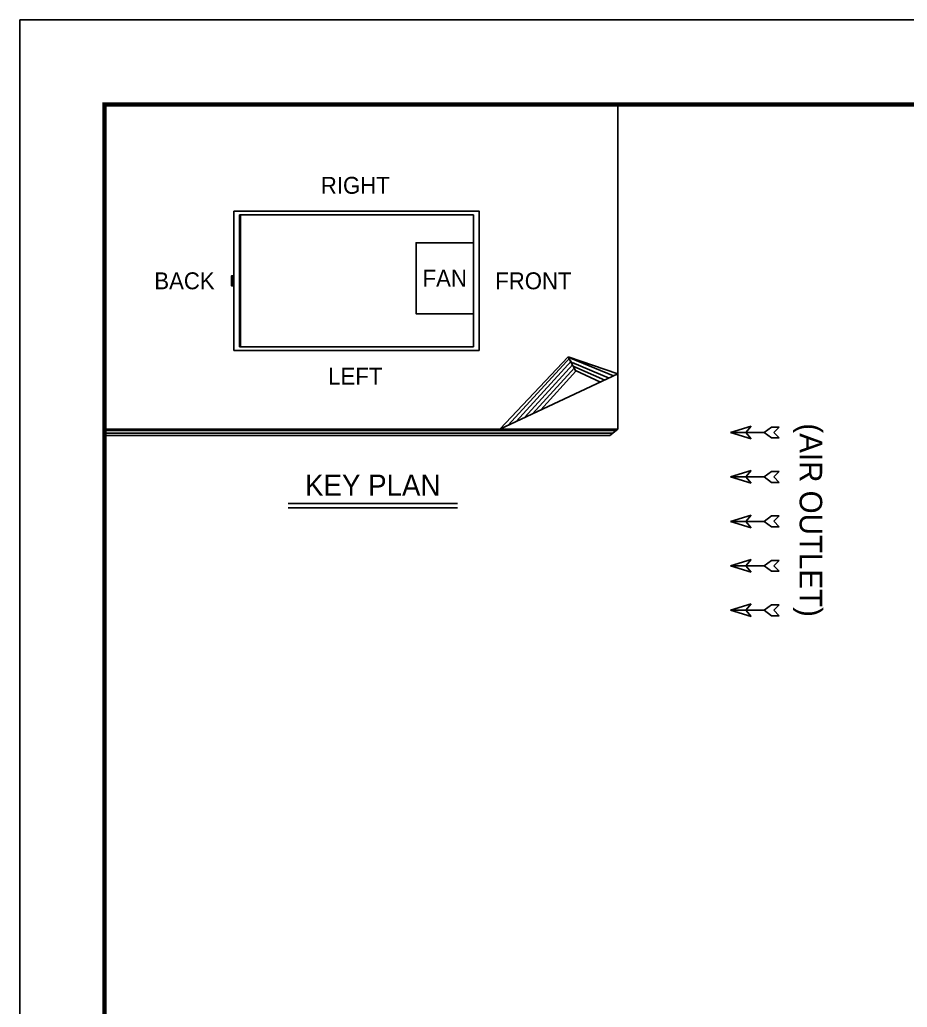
# Model space of a CAD drawing. Header units: millimetres. Extents: x -17070 to 52615, y -291348 to 41600.
# Drawn here: x 23208 to 30547, y 33432 to 41600 of the extents above; entities that cross this region are included whole.
import ezdxf
from ezdxf.enums import TextEntityAlignment as Align

# ---------------------------------------------------------------- set-up
doc = ezdxf.new("R2010")
doc.units = ezdxf.units.MM
for name, color, linetype in [('냉각탑', 4, 'Continuous'), ('냉각탑_box', 1, 'Continuous'), ('냉각탑_dim', 1, 'Continuous'), ('냉각탑_form', 1, 'Continuous'), ('냉각탑_text', 3, 'Continuous')]:
    doc.layers.add(name, color=color, linetype=linetype)
doc.styles.add('돋움', font='Dotum.ttf')

# ---------------------------------------------------------------- blocks, each defined once
blk = doc.blocks.new('화살표 IN OUT')
at = {"layer": '냉각탑_dim'}
for p, q in [((-322.7, 43), (-383.9, 43)), ((-343.1, 0.5), (-383.9, 43)), ((-383.9, -43), (-343.1, 0.5)), ((-266.4, 0), (-322.7, 43)), ((-266.4, 0), (-322.7, -43)), ((-266.4, 0), (0, 0)), ((-163.5, 50), (-121.5, 0)), ((0, 0), (-163.5, 50)), ((-163.5, -50), (-121.5, 0)), ((0, 0), (-163.5, -50)), ((-322.7, -43), (-383.9, -43))]:
    blk.add_line(p, q, dxfattribs=at)

msp = doc.modelspace()

# ---------------------------------------------------------------- linework, layer by layer
at = {"layer": 'Defpoints'}
msp.add_lwpolyline([(23208.1, 41599.8), (52615.3, 41599.8), (52615.3, 20804.7), (23208.1, 20804.7)], close=True, dxfattribs=at)
at = {"layer": '냉각탑', "ltscale": 30}
for p, q in [((25025, 39986.6), (25025, 38894.2)), ((25025, 39986.6), (26959.8, 39986.6)), ((25034.2, 38894.2), (25034.2, 39986.6)), ((26959.8, 39986.6), (26959.8, 38894.2)), ((25025, 38894.2), (26959.8, 38894.2))]:
    msp.add_line(p, q, dxfattribs=at)
msp.add_lwpolyline([(24978.9, 40016.6), (24978.9, 38864.3), (27007, 38864.3), (27007, 40016.6)], close=True, dxfattribs=at)
for points in [[(26959.8, 39755.1), (26485.9, 39755.1), (26485.5, 39168.5), (26959.8, 39168.5)], [(24970.2, 39481.2), (24958.5, 39481.2), (24958.5, 39399.6), (24970.2, 39399.6)], [(24964.4, 39481.2), (24964.4, 39399.6)], [(24970.2, 39399.6), (24970.2, 39481.2)]]:
    msp.add_lwpolyline(points, dxfattribs=at)
at = {"layer": '냉각탑_box'}
for p, q in [((28153.1, 38214.5), (28153.1, 40899.7)), ((27178.9, 38214.5), (27744.3, 38812.1)), ((27246.5, 38246.1), (27760.8, 38805.3)), ((27744.3, 38812.1), (28153.1, 38669.7)), ((27744.3, 38812.1), (27805.8, 38693.3)), ((27763.1, 38799.5), (28117.6, 38653.1)), ((27314.1, 38277.6), (27772.1, 38777.3)), ((27381.7, 38309.2), (27783.3, 38749.3)), ((27449.2, 38340.8), (27794.5, 38721.3)), ((27776.7, 38765.8), (28082, 38636.5)), ((27790.2, 38732.1), (28046.5, 38619.8)), ((27178.9, 38214.5), (28153.1, 38669.7)), ((27516.8, 38372.4), (27805.8, 38693.3)), ((27803.7, 38698.4), (28010.9, 38603.2)), ((23908.3, 38214.5), (28153.1, 38214.5)), ((23908.3, 38202.8), (28139, 38202.8)), ((23908.3, 38181.3), (28113.1, 38181.3)), ((23908.3, 38159.9), (28087.1, 38159.9)), ((28153.1, 38214.5), (28087.1, 38159.9)), ((25427.3, 37598), (26827.3, 37598)), ((25427.3, 37563), (26827.3, 37563))]:
    msp.add_line(p, q, dxfattribs=at)
at = {"layer": '냉각탑_form', "const_width": 35}
msp.add_lwpolyline([(23908.3, 40899.7), (23908.3, 21504.9), (51915.1, 21504.9), (51915.1, 40899.7)], close=True, dxfattribs=at)

# ---------------------------------------------------------------- block references
at = {"layer": '냉각탑_dim', "xscale": -1.04999997375291, "yscale": 1.04999997374806, "zscale": 1.04999997375}
for p in [(29085, 38185.6), (29085, 37818.1), (29085, 37450.6), (29085, 37083.1), (29085, 36715.6)]:
    msp.add_blockref('화살표 IN OUT', p, dxfattribs=at)

# ---------------------------------------------------------------- texts
at = {"layer": '냉각탑_text', "style": '돋움'}
for s, height, p in [('RIGHT', 140, (25982.9, 40230.2)), ('BACK', 140, (24570.3, 39440.4)), ('FAN', 140, (26722.6, 39461.8)), ('FRONT', 140, (27455.6, 39440.4)), ('LEFT', 140, (25982.9, 38651.4)), ('KEY PLAN', 175, (26127.3, 37749.7))]:
    msp.add_text(s, height=height, dxfattribs=at).set_placement(p, align=Align.MIDDLE_CENTER)
msp.add_text('(AIR OUTLET)', height=186.667, rotation=270, dxfattribs=at).set_placement((29750.9, 37460.7), align=Align.MIDDLE_CENTER)

doc.saveas('drawing.dxf')
